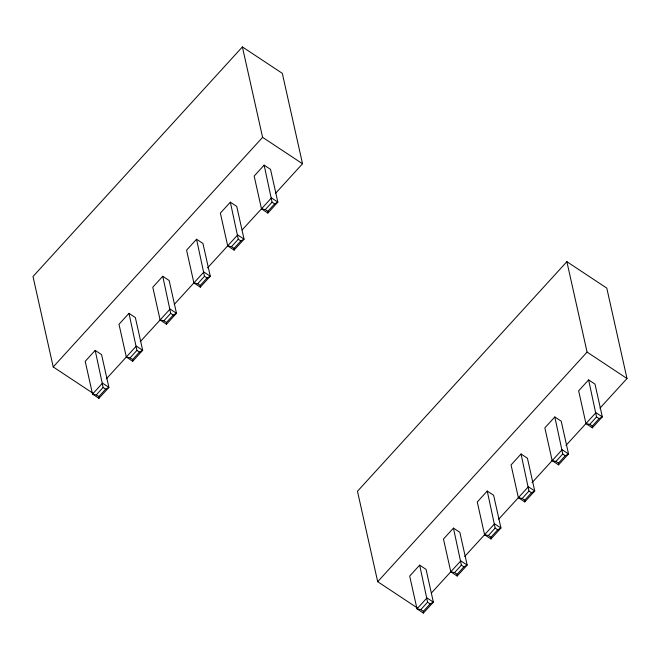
<?xml version="1.0" encoding="UTF-8"?>
<svg xmlns="http://www.w3.org/2000/svg" width="660" height="660" viewBox="0 0 660 660"><rect width="100%" height="100%" fill="white"/><g stroke="black" fill="none" stroke-linecap="round" stroke-linejoin="round"><path stroke-width="0.99" d="M275.484 193.405L302.527 163.754L282.315 73.343L242.393 46.926L33 276.524L53.212 366.935L93.126 393.352M53.212 366.935L262.606 137.338L242.393 46.926M95.188 350.386L85.206 361.325L92.532 394.086L98.918 398.318L108.9 387.379L101.574 354.618L95.188 350.386L103.117 387.445L105.666 389.136L108.9 387.379L102.506 383.147L92.532 394.086L96.327 394.886L98.884 396.577L98.918 398.318M128.981 313.335L118.998 324.274L126.324 357.035L132.709 361.267L142.684 350.328L135.366 317.567L128.981 313.335L136.909 350.394L139.458 352.085L142.684 350.328L136.298 346.096L106.301 378.914M162.764 276.284L152.79 287.224L160.116 319.984L166.501 324.217L176.476 313.277L169.158 280.516L162.764 276.284L170.692 313.343L173.25 315.034L176.476 313.277L170.09 309.045L140.275 341.657M196.556 239.233L186.582 250.173L193.9 282.934L200.293 287.166L210.268 276.226L202.942 243.466L196.556 239.233L204.484 276.292L207.042 277.984L210.268 276.226L203.882 271.994L174.256 304.409M230.348 202.183L220.374 213.122L227.692 245.883L234.077 250.115L244.06 239.176L236.734 206.415L230.348 202.183L238.276 239.242L240.834 240.933L244.06 239.176L237.674 234.943L207.537 267.911M264.14 165.132L254.158 176.071L261.484 208.832L267.869 213.064L277.852 202.125L270.526 169.364L264.14 165.132L272.068 202.191L274.626 203.882L277.852 202.125L271.466 197.893L242.203 229.903M96.327 394.886L103.117 387.445M126.324 357.035L130.119 357.835L136.909 350.394M160.116 319.984L163.911 320.785L170.692 313.343M193.9 282.934L197.703 283.734L204.484 276.292M227.692 245.883L231.495 246.683L238.276 239.242M261.484 208.832L265.279 209.632L272.068 202.191M98.884 396.577L105.666 389.136M132.709 361.267L132.676 359.527L139.458 352.085M166.501 324.217L166.469 322.476L173.25 315.034M200.293 287.166L200.252 285.425L207.042 277.984M234.077 250.115L234.044 248.374L240.834 240.933M267.869 213.064L267.836 211.324L274.626 203.882M599.957 408.169L627 378.518L606.788 288.106L566.874 261.682L357.472 491.279L377.685 581.691L417.607 608.116M377.685 581.691L587.078 352.093L566.874 261.682M419.661 565.15L409.687 576.089L417.004 608.85L423.39 613.074L433.372 602.135L426.046 569.374L419.661 565.15L427.589 602.201L430.147 603.892L433.372 602.135L426.987 597.91L417.004 608.85L420.799 609.642L423.357 611.333L423.39 613.074M453.453 528.099L443.47 539.038L450.796 571.799L457.182 576.023L467.164 565.084L459.838 532.323L453.453 528.099L461.381 565.15L463.93 566.841L467.164 565.084L460.771 560.86L431.475 592.911M487.245 491.048L477.262 501.988L484.588 534.748L490.974 538.972L500.948 528.033L493.63 495.272L487.245 491.048L495.173 528.099L497.722 529.79L500.948 528.033L494.563 523.809L464.755 556.421M521.029 453.997L511.055 464.937L518.38 497.698L524.766 501.922L534.74 490.982L527.422 458.221L521.029 453.997L528.957 491.048L531.514 492.739L534.74 490.982L528.355 486.758L498.729 519.164M554.821 416.947L544.846 427.886L552.172 460.647L558.558 464.871L568.532 453.931L561.206 421.171L554.821 416.947L562.749 453.997L565.307 455.689L568.532 453.931L562.147 449.707L532.01 482.674M588.613 379.896L578.639 390.835L585.956 423.596L592.35 427.82L602.324 416.881L594.998 384.12L588.613 379.896L596.541 416.947L599.098 418.638L602.324 416.881L595.939 412.657L565.983 445.417M420.799 609.642L427.589 602.201M450.796 571.799L454.591 572.591L461.381 565.15M484.588 534.748L488.383 535.54L495.173 528.099M518.38 497.698L522.176 498.49L528.957 491.048M552.172 460.647L555.967 461.439L562.749 453.997M585.956 423.596L589.76 424.388L596.541 416.947M423.357 611.333L430.147 603.892M457.182 576.023L457.149 574.283L463.93 566.841M490.974 538.972L490.941 537.232L497.722 529.79M524.766 501.922L524.733 500.181L531.514 492.739M558.558 464.871L558.525 463.13L565.307 455.689M592.35 427.82L592.309 426.079L599.098 418.638M262.606 137.338L302.527 163.754M587.078 352.093L627 378.518M265.279 209.632L267.836 211.324M589.76 424.388L592.309 426.079M231.495 246.683L234.044 248.374M555.967 461.439L558.525 463.13M197.703 283.734L200.252 285.425M522.176 498.49L524.733 500.181M163.911 320.785L166.469 322.476M488.383 535.54L490.941 537.232M130.119 357.835L132.676 359.527M454.591 572.591L457.149 574.283"/></g></svg>
